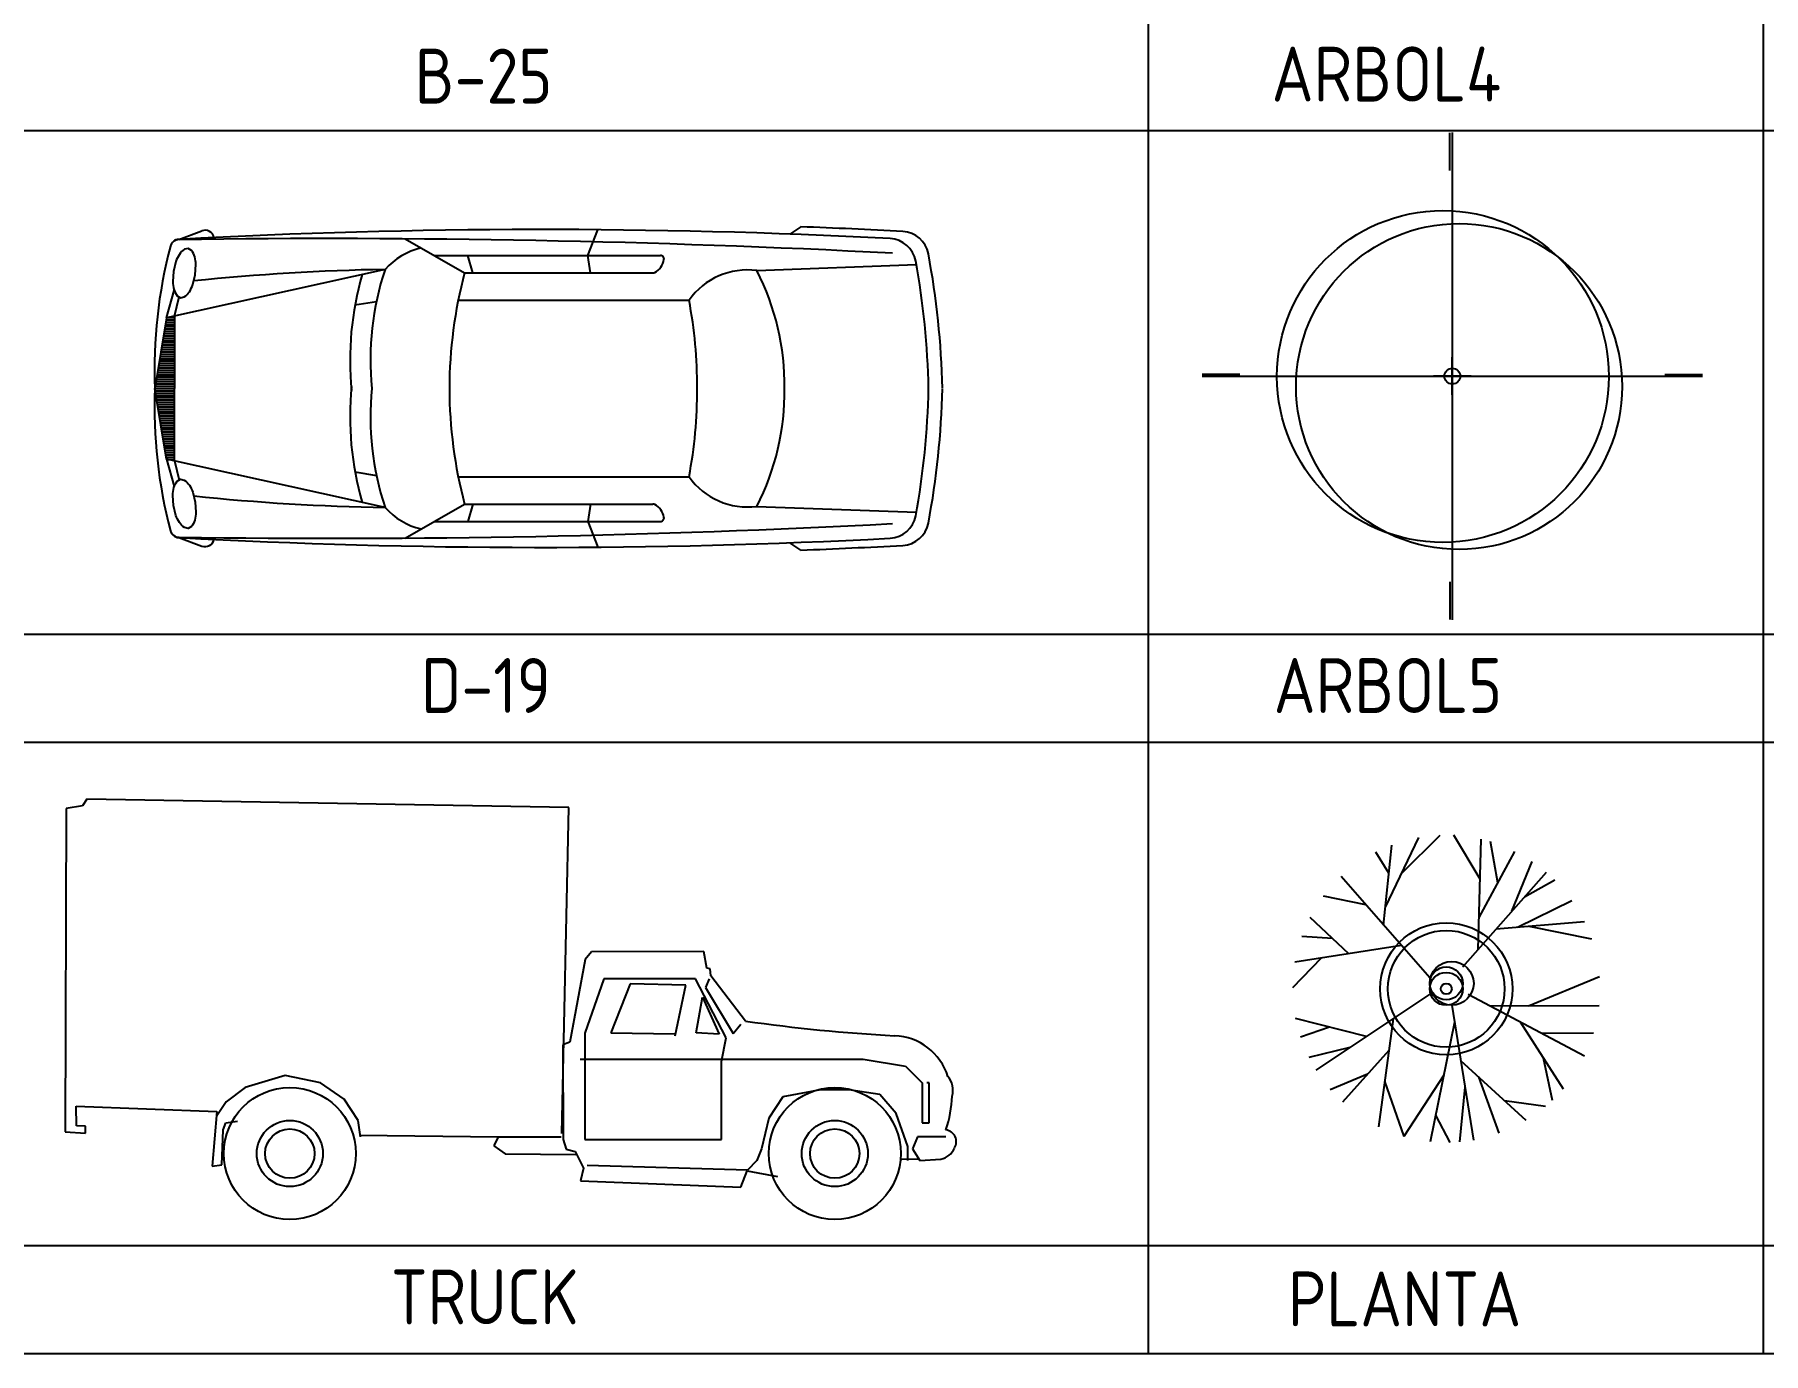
# Model space of a CAD drawing. Header units: millimetres. Extents: x 2198.5 to 2287.8, y 1208.8 to 1298.1.
# Drawn here: x 2205.81 to 2215.26, y 1237.71 to 1244.92 of the extents above; entities that cross this region are included whole.
import ezdxf

# ---------------------------------------------------------------- set-up
doc = ezdxf.new("R2010")
doc.units = ezdxf.units.MM
for name, color, linetype in [('2', 7, 'Continuous'), ('LINEAS', 7, 'Continuous'), ('MOBITAS', 5, 'Continuous'), ('TRES', 7, 'Continuous')]:
    doc.layers.add(name, color=color, linetype=linetype)
doc.styles.add('ARCHQUICK', font='ARCHQUIK.SHX')

# ---------------------------------------------------------------- blocks, each defined once
blk = doc.blocks.new('AH19F')
for centre, radius in [((-0.0336, -0.0012), 0.4741), ((0.0126, -0.0297), 0.4657), ((-0.0066, 0), 0.0225)]:
    blk.add_circle(centre, radius)
blk = doc.blocks.new('ARBOL5')
at = {"color": 70}
for p, q in [((0, 1.3312), (0, -1.3312)), ((-1.3672, 0), (1.3672, 0))]:
    blk.add_line(p, q, dxfattribs=at)
at = {"color": 6}
for points in [[(-0.013, 1.1237), (-0.013, 1.3292)], [(0, -0.1027), (0, 0.1027)], [(-1.1612, 0.0093), (-1.3667, 0.0093)], [(0.1027, 0), (-0.1027, 0)], [(1.1612, 0.0093), (1.3667, 0.0093)], [(-0.013, -1.1237), (-0.013, -1.3292)]]:
    blk.add_lwpolyline(points, dxfattribs=at)
at = {"color": 70, "xscale": 1.9125, "yscale": 1.9125, "zscale": 3.825}
blk.add_blockref('AH19F', (0.0127, 0), dxfattribs=at)
blk = doc.blocks.new('PLANTA')
at = {"layer": 'LINEAS', "color": 70}
for p, q in [((-0.2856, 0.2907), (-0.2479, 0.6546)), ((-0.2771, 0.3726), (-0.1249, 0.6888)), ((-0.203, 0.5265), (-0.0276, 0.6995)), ((0.1541, 0.4999), (0.0349, 0.6991)), ((0.1451, 0.1793), (0.1592, 0.6817)), ((0.2351, 0.4831), (0.2009, 0.6705)), ((-0.2612, 0.5262), (-0.3207, 0.6222)), ((0.1492, 0.325), (0.3128, 0.6262)), ((0.2993, 0.3535), (0.3913, 0.5804)), ((-0.075, 0.05), (-0.4784, 0.511)), ((0.075, 0.1), (0.4562, 0.5309)), ((0.357, 0.4188), (0.4939, 0.496)), ((-0.3662, 0.3827), (-0.5589, 0.4215)), ((0.3245, 0.2808), (0.5724, 0.4029)), ((-0.4437, 0.1595), (-0.62, 0.3249)), ((-0.5188, 0.23), (-0.6584, 0.2378)), ((0.2277, 0.2726), (0.6294, 0.3064)), ((0.3763, 0.2851), (0.6619, 0.2277)), ((-0.2035, 0.1969), (-0.6894, 0.1211)), ((-0.5695, 0.1398), (-0.7, 0.0046)), ((0.375, -0.0768), (0.6977, 0.0563)), ((-0.075, -0.025), (-0.5937, -0.3708)), ((0.025, -0.075), (0.124, -0.6889)), ((0.1, -0.025), (0.6302, -0.3048)), ((0.1989, -0.0772), (0.6958, -0.0761)), ((-0.3635, -0.2173), (-0.6868, -0.1351)), ((-0.2423, -0.1365), (-0.3086, -0.6283)), ((0.0374, -0.152), (-0.0737, -0.6961)), ((0.3368, -0.15), (0.5321, -0.4549)), ((-0.5313, -0.1747), (-0.6645, -0.2202)), ((0.4357, -0.2022), (0.6706, -0.2008)), ((-0.4385, -0.2673), (-0.6259, -0.3134)), ((-0.2617, -0.2802), (-0.473, -0.516)), ((0.4419, -0.3141), (0.4827, -0.5069)), ((-0.3593, -0.3891), (-0.528, -0.4595)), ((-0.0117, -0.3925), (-0.1929, -0.6729)), ((0.0656, -0.3265), (0.3625, -0.5988)), ((-0.2806, -0.4209), (-0.1939, -0.6726)), ((0.0852, -0.4484), (0.0603, -0.6974)), ((0.1469, -0.4011), (0.2396, -0.6577)), ((0.2646, -0.5091), (0.4527, -0.5339)), ((-0.049, -0.5752), (0.0164, -0.6998))]:
    blk.add_line(p, q, dxfattribs=at)
for centre, radius in [((0, 0), 0.301), ((0, 0), 0.2658), ((0.025, 0.025), 0.1), ((0, 0.025), 0.075), ((0, 0), 0.075), ((0, 0), 0.025)]:
    blk.add_circle(centre, radius, dxfattribs=at)
blk = doc.blocks.new('*X274')
at = {"color": 0}
for p, q in [((0.152, 0.7625), (0.2063, 0.7625)), ((0.1541, 0.775), (0.2063, 0.775)), ((0.1562, 0.7875), (0.2063, 0.7875)), ((0.1583, 0.8), (0.2063, 0.8)), ((0.1603, 0.8125), (0.2063, 0.8125)), ((0.171, 0.825), (0.2063, 0.825)), ((0.1354, 0.6625), (0.2063, 0.6625)), ((0.1375, 0.675), (0.2063, 0.675)), ((0.1396, 0.6875), (0.2063, 0.6875)), ((0.1416, 0.7), (0.2063, 0.7)), ((0.1437, 0.7125), (0.2063, 0.7125)), ((0.1458, 0.725), (0.2063, 0.725)), ((0.1479, 0.7375), (0.2063, 0.7375)), ((0.15, 0.75), (0.2063, 0.75)), ((0.1209, 0.575), (0.2063, 0.575)), ((0.1229, 0.5875), (0.2063, 0.5875)), ((0.125, 0.6), (0.2063, 0.6)), ((0.1271, 0.6125), (0.2063, 0.6125)), ((0.1292, 0.625), (0.2063, 0.625)), ((0.1312, 0.6375), (0.2063, 0.6375)), ((0.1333, 0.65), (0.2063, 0.65)), ((0.1042, 0.475), (0.2063, 0.475)), ((0.1063, 0.4875), (0.2063, 0.4875)), ((0.1084, 0.5), (0.2063, 0.5)), ((0.1105, 0.5125), (0.2063, 0.5125)), ((0.1125, 0.525), (0.2063, 0.525)), ((0.1146, 0.5375), (0.2063, 0.5375)), ((0.1167, 0.55), (0.2063, 0.55)), ((0.1188, 0.5625), (0.2063, 0.5625)), ((0.098, 0.4375), (0.2063, 0.4375)), ((0.1001, 0.45), (0.2063, 0.45)), ((0.1022, 0.4625), (0.2063, 0.4625))]:
    blk.add_line(p, q, dxfattribs=at)
blk = doc.blocks.new('D-19')
at = {"layer": 'MOBITAS', "color": 5}
for p, q in [((0.1314, 0.8147), (0.2574, 0.8613)), ((2.3668, 0.7274), (2.4213, 0.8672)), ((3.5301, 0.8835), (3.4706, 0.8434)), ((1.3689, 0.8175), (1.6928, 0.6319)), ((1.5261, 0.7274), (2.7633, 0.7274)), ((1.7391, 0.6319), (1.7113, 0.7274)), ((2.3822, 0.6319), (2.3668, 0.7274)), ((3.2906, 0.6443), (4.1624, 0.6767)), ((1.2585, 0.6505), (0.0641, 0.3858)), ((1.6928, 0.6319), (2.723, 0.6319)), ((0.0641, 0.3858), (0.1065, 0.5357)), ((0.1083, 0.3956), (0.1329, 0.5005)), ((1.0944, 0.4562), (1.2115, 0.4751)), ((1.6585, 0.4827), (2.9201, 0.4827)), ((0.0641, 0.3858), (0, 0)), ((0.1083, 0.3956), (0.1083, 0)), ((0.0641, -0.3858), (0, 0)), ((0.1083, -0.3956), (0.1083, 0)), ((1.2585, -0.6505), (0.0641, -0.3858)), ((0.0641, -0.3858), (0.1065, -0.5357)), ((0.1083, -0.3956), (0.1329, -0.5005)), ((1.0944, -0.4562), (1.2115, -0.4751)), ((1.6585, -0.4827), (2.9201, -0.4827)), ((1.3689, -0.8175), (1.6928, -0.6319)), ((1.6928, -0.6319), (2.723, -0.6319)), ((1.7391, -0.6319), (1.7113, -0.7274)), ((2.3822, -0.6319), (2.3668, -0.7274)), ((3.2906, -0.6443), (4.1624, -0.6767)), ((1.5261, -0.7274), (2.7633, -0.7274)), ((2.3668, -0.7274), (2.4213, -0.8672)), ((0.1314, -0.8147), (0.2574, -0.8613)), ((3.5301, -0.8835), (3.4706, -0.8434))]:
    blk.add_line(p, q, dxfattribs=at)
for points in [[(0.1021, 0.64), (0.0985, 0.5845, 0.059041), (0.1046, 0.5421, 0.100886), (0.1221, 0.5068), (0.1406, 0.496), (0.1615, 0.5006, 0.100886), (0.1891, 0.5287, 0.059041), (0.208, 0.5673), (0.2216, 0.6212), (0.2252, 0.6767, 0.059041), (0.2191, 0.7191, 0.100886), (0.2015, 0.7544), (0.1831, 0.7652), (0.1621, 0.7606, 0.100886), (0.1346, 0.7325, 0.059041), (0.1157, 0.6939)], [(0.1021, -0.64), (0.0985, -0.5845, -0.059041), (0.1046, -0.5421, -0.100886), (0.1221, -0.5068), (0.1406, -0.496), (0.1615, -0.5006, -0.100886), (0.1891, -0.5287, -0.059041), (0.208, -0.5673), (0.2216, -0.6212), (0.2252, -0.6767, -0.059041), (0.2191, -0.7191, -0.100886), (0.2015, -0.7544), (0.1831, -0.7652), (0.1621, -0.7606, -0.100886), (0.1346, -0.7325, -0.059041), (0.1157, -0.6939)]]:
    blk.add_lwpolyline(points, format="xyb", close=True, dxfattribs=at)
for centre, radius, start, end in [((2.1145, -35.709), 36.5775, 87.01509, 93.10797), ((0.2748, 0.8144), 0.05, 11.78825, 110.29438), ((2.1145, -35.709), 36.6199, 86.90966, 87.78463), ((4.0806, 0.7079), 0.15, 10.67785, 86.90966), ((2.6816, 0.0978), 2.6834, 165.32827, 182.08858), ((0.1337, 0.7633), 0.05, 90.79805, 165.36227), ((0.1337, 0.7633), 0.05, 90.79805, 165.36227), ((0.1341, 0.7648), 0.05, 93.10797, 165.32827), ((0.9552, -58.2148), 59.0338, 87.012296, 90.798048), ((1.5432, 0.3972), 0.381, 103.33278, 138.34631), ((4.0114, 0.6691), 0.15, 10.33745, 87.01509), ((2.6876, 0.7199), 0.0967, 297.49378, 350.61166), ((2.7633, 0.7074), 0.02, 350.61166, 90), ((-0.1765, -0.0948), 4.407, 1.2327, 10.33745), ((-0.1765, -0.0948), 4.4821, 1.2327, 10.67785), ((1.4742, -11.6733), 12.3256, 91.00259, 95.87227), ((2.7578, 0.1544), 1.6905, 163.91766, 185.61226), ((2.7578, 0.1544), 1.5792, 161.6936, 185.61226), ((4.1283, -0.008), 2.5181, 165.2801, 179.81893), ((2.723, 0.6519), 0.02, 270, 297.49378), ((3.2396, 0.2557), 0.3919, 82.53148, 144.61027), ((2.0617, 0.0147), 1.3807, 359.3881, 27.1274), ((0.4686, 0.0167), 2.4954, 359.61765, 10.76347), ((2.7578, -0.1544), 1.6905, 174.38774, 196.08234), ((2.6816, -0.0978), 2.6834, 177.91142, 194.67173), ((2.7578, -0.1544), 1.5792, 174.38774, 198.3064), ((4.1283, 0.008), 2.5181, 180.18107, 194.7199), ((0.4686, -0.0167), 2.4954, 349.23653, 0.38235), ((2.0617, -0.0147), 1.3807, 332.8726, 0.6119), ((-0.1765, 0.0948), 4.407, 349.66255, 358.7673), ((-0.1765, 0.0948), 4.4821, 349.32215, 358.7673), ((3.2396, -0.2557), 0.3919, 215.38973, 277.46852), ((1.4742, 11.6733), 12.3256, 264.12773, 268.99741), ((1.5432, -0.3972), 0.381, 221.65369, 256.66722), ((2.723, -0.6519), 0.02, 62.50622, 90), ((2.6876, -0.7199), 0.0967, 9.38834, 62.50622), ((0.9552, 58.2148), 59.0338, 269.201952, 272.987704), ((2.7633, -0.7074), 0.02, 270, 9.38834), ((4.0114, -0.6691), 0.15, 272.98491, 349.66255), ((4.0806, -0.7079), 0.15, 273.09034, 349.32215), ((0.1337, -0.7633), 0.05, 194.63773, 269.20195), ((0.1337, -0.7633), 0.05, 194.63773, 269.20195), ((0.1341, -0.7648), 0.05, 194.67173, 266.89203), ((2.1145, 35.709), 36.5775, 266.89203, 272.98491), ((0.2748, -0.8144), 0.05, 249.70562, 348.21175), ((2.1145, 35.709), 36.6199, 272.21537, 273.09034)]:
    blk.add_arc(centre, radius, start, end, dxfattribs=at)
blk.add_blockref('*X274', (-0.098, -0.4373), dxfattribs=at)
at = {"layer": 'MOBITAS', "color": 5, "xscale": -1, "rotation": 180}
blk.add_blockref('*X274', (-0.098, 0.4373), dxfattribs=at)
blk = doc.blocks.new('TRUCK')
at = {"color": 7}
blk.add_line((0.619, 0.43), (0.773, 0.441), dxfattribs=at)
at = {"layer": 'TRES', "color": 7, "linetype": 'Continuous'}
for p, q in [((-5.45, 3.064), (-5.482, 3.014)), ((-5.601, 2.995), (-5.607, 0.639)), ((-5.482, 3.014), (-5.601, 2.995)), ((-1.492, 1.717), (-1.631, 1.36)), ((-1.085, 1.708), (-1.492, 1.717)), ((-1.163, 1.339), (-1.085, 1.708)), ((-0.916, 1.753), (-0.942, 1.69)), ((-0.942, 1.69), (-0.741, 1.356)), ((-1.009, 1.361), (-0.963, 1.62)), ((-0.963, 1.62), (-0.843, 1.351)), ((-0.741, 1.356), (-0.685, 1.423)), ((-1.631, 1.36), (-1.166, 1.354)), ((-0.843, 1.351), (-1.009, 1.361)), ((-4.005, 1.049), (-4.297, 0.963)), ((-3.747, 0.997), (-4.005, 1.049)), ((-4.297, 0.963), (-4.435, 0.859)), ((-3.575, 0.877), (-3.747, 0.997)), ((-5.527, 0.827), (-4.504, 0.788)), ((-5.525, 0.682), (-5.527, 0.827)), ((-4.504, 0.788), (-4.536, 0.389)), ((-4.435, 0.859), (-4.503, 0.756)), ((-3.472, 0.722), (-3.575, 0.877)), ((-5.607, 0.639), (-5.459, 0.629)), ((-5.461, 0.681), (-5.525, 0.682)), ((-5.459, 0.629), (-5.461, 0.681)), ((-4.466, 0.398), (-4.458, 0.654)), ((-4.458, 0.654), (-4.437, 0.706)), ((-4.437, 0.706), (-4.353, 0.717)), ((-3.455, 0.602), (-3.472, 0.722)), ((-3.463, 0.614), (-2.454, 0.604)), ((-2.454, 0.604), (-2.484, 0.537)), ((-2.484, 0.537), (-2.403, 0.479)), ((-2.454, 0.604), (-1.994, 0.602)), ((0.602, 0.602), (0.567, 0.516)), ((0.567, 0.516), (0.619, 0.43)), ((0.808, 0.602), (0.602, 0.602)), ((-4.536, 0.389), (-4.466, 0.398)), ((-2.403, 0.479), (-1.888, 0.475))]:
    blk.add_line(p, q, dxfattribs=at)
at = {"layer": 'TRES', "linetype": 'Continuous'}
for p, q in [((-1.939, 3.003), (-5.45, 3.064)), ((-1.989, 0.627), (-1.939, 3.003))]:
    blk.add_line(p, q, dxfattribs=at)
at = {"layer": 'TRES', "color": 180, "linetype": 'Continuous'}
for p, q in [((-1.819, 1.894), (-1.931, 1.292)), ((-1.772, 1.952), (-1.819, 1.894)), ((-0.955, 1.954), (-1.772, 1.952)), ((-0.933, 1.832), (-0.955, 1.954)), ((-0.909, 1.826), (-0.933, 1.832)), ((-0.904, 1.777), (-0.909, 1.826)), ((-0.65, 1.446), (-0.904, 1.777)), ((-1.684, 1.753), (-1.822, 1.358)), ((-1.014, 1.753), (-1.684, 1.753)), ((-0.791, 1.324), (-1.014, 1.753)), ((-1.931, 1.292), (-1.981, 1.272)), ((-1.981, 1.272), (-1.98, 0.583)), ((-1.822, 1.358), (-1.822, 0.584)), ((-0.825, 1.152), (-0.791, 1.324)), ((-1.856, 1.169), (0.206, 1.169)), ((-0.825, 0.584), (-0.825, 1.152)), ((0.206, 1.169), (0.516, 1.117)), ((0.516, 1.117), (0.636, 0.997)), ((-0.378, 0.894), (-0.481, 0.739)), ((-0.103, 0.945), (-0.378, 0.894)), ((0.103, 0.945), (-0.103, 0.945)), ((0.327, 0.911), (0.103, 0.945)), ((0.447, 0.773), (0.327, 0.911)), ((0.636, 0.997), (0.636, 0.705)), ((0.688, 0.997), (0.67, 0.997)), ((0.688, 0.705), (0.688, 0.997)), ((0.533, 0.533), (0.447, 0.773)), ((-0.481, 0.739), (-0.533, 0.516)), ((0.636, 0.705), (0.688, 0.705)), ((-1.98, 0.583), (-1.957, 0.513)), ((-1.957, 0.513), (-1.891, 0.495)), ((-1.822, 0.584), (-0.825, 0.584)), ((-0.533, 0.516), (-0.567, 0.43)), ((0.533, 0.43), (0.533, 0.533)), ((-1.891, 0.495), (-1.83, 0.375)), ((-0.636, 0.361), (-1.805, 0.395)), ((-0.567, 0.43), (-0.636, 0.361)), ((0.613, 0.439), (0.488, 0.437)), ((-1.83, 0.375), (-1.854, 0.283)), ((-1.854, 0.283), (-0.685, 0.236)), ((-0.685, 0.236), (-0.638, 0.355)), ((-0.638, 0.355), (-0.417, 0.313))]:
    blk.add_line(p, q, dxfattribs=at)
at = {"layer": 'TRES', "color": 7, "linetype": 'Continuous'}
for centre, radius in [((-3.971, 0.481), 0.481), ((0, 0.481), 0.481), ((-3.971, 0.481), 0.241), ((-3.971, 0.481), 0.18), ((0, 0.481), 0.241), ((0, 0.481), 0.18)]:
    blk.add_circle(centre, radius, dxfattribs=at)
at = {"layer": 'TRES', "color": 180, "linetype": 'Continuous'}
for centre, radius, start, end in [((1.094, 13.612), 12.29, 261.8388, 266.933), ((0.419, 0.915), 0.425, 17.5181, 87.6305), ((0.704, 0.942), 0.157, 344.5967, 39.8767), ((-0.033, 0.936), 0.889, 341.4538, 357.6835)]:
    blk.add_arc(centre, radius, start, end, dxfattribs=at)
at = {"layer": 'TRES', "color": 7, "linetype": 'Continuous'}
for centre, radius, start, end in [((0.799, 0.567), 0.0865, 328.2694, 83.0035), ((0.747, 0.575), 0.137, 281.1134, 336.9832)]:
    blk.add_arc(centre, radius, start, end, dxfattribs=at)

msp = doc.modelspace()

# ---------------------------------------------------------------- linework, layer by layer
at = {"layer": '2', "color": 4}
for p, q in [((2211.9027, 1237.7095), (2211.9027, 1267.7813)), ((2215.2627, 1237.7095), (2215.2627, 1267.7813)), ((2205.1827, 1244.3921), (2211.9027, 1244.3921)), ((2211.9027, 1244.3921), (2215.2627, 1244.3921)), ((2215.2627, 1244.3921), (2218.6227, 1244.3921)), ((2205.1827, 1241.6403), (2211.9027, 1241.6403)), ((2211.9027, 1241.6403), (2215.2627, 1241.6403)), ((2215.2627, 1241.6403), (2218.6227, 1241.6403)), ((2205.1827, 1241.0508), (2211.9027, 1241.0508)), ((2211.9027, 1241.0508), (2215.2627, 1241.0508)), ((2215.2627, 1241.0508), (2218.6227, 1241.0508)), ((2205.1827, 1238.299), (2211.9027, 1238.299)), ((2211.9027, 1238.299), (2215.2627, 1238.299)), ((2215.2627, 1238.299), (2218.6227, 1238.299)), ((2205.1827, 1237.7095), (2211.9027, 1237.7095)), ((2211.9027, 1237.7095), (2215.2627, 1237.7095)), ((2215.2627, 1237.7095), (2218.6227, 1237.7095))]:
    msp.add_line(p, q, dxfattribs=at)

# ---------------------------------------------------------------- block references
msp.add_blockref('D-19', (2206.471, 1242.983))
for name, p, xscale, yscale, zscale in [('TRUCK', (2210.1876, 1238.441), 0.75, 0.75, 0.75), ('PLANTA', (2213.5293, 1239.7019), 1.200000000000003, 1.200000000000003, 1.200000000000003)]:
    msp.add_blockref(name, p, dxfattribs=dict(xscale=xscale, yscale=yscale, zscale=zscale))
at = {"layer": '2'}
msp.add_blockref('ARBOL5', (2213.5625, 1243.0504), dxfattribs=at)

# ---------------------------------------------------------------- texts
at = {"layer": '2', "style": 'ARCHQUICK'}
for s, p in [('B-25', (2207.892, 1244.54)), ('ARBOL4', (2212.5747, 1244.5511)), ('D-19', (2207.9267, 1241.2098)), ('ARBOL5', (2212.5858, 1241.2098)), ('TRUCK', (2207.7613, 1237.8685)), ('PLANTA', (2212.6641, 1237.8573))]:
    msp.add_text(s, height=0.3, dxfattribs=at).set_placement(p)

doc.saveas('drawing.dxf')
